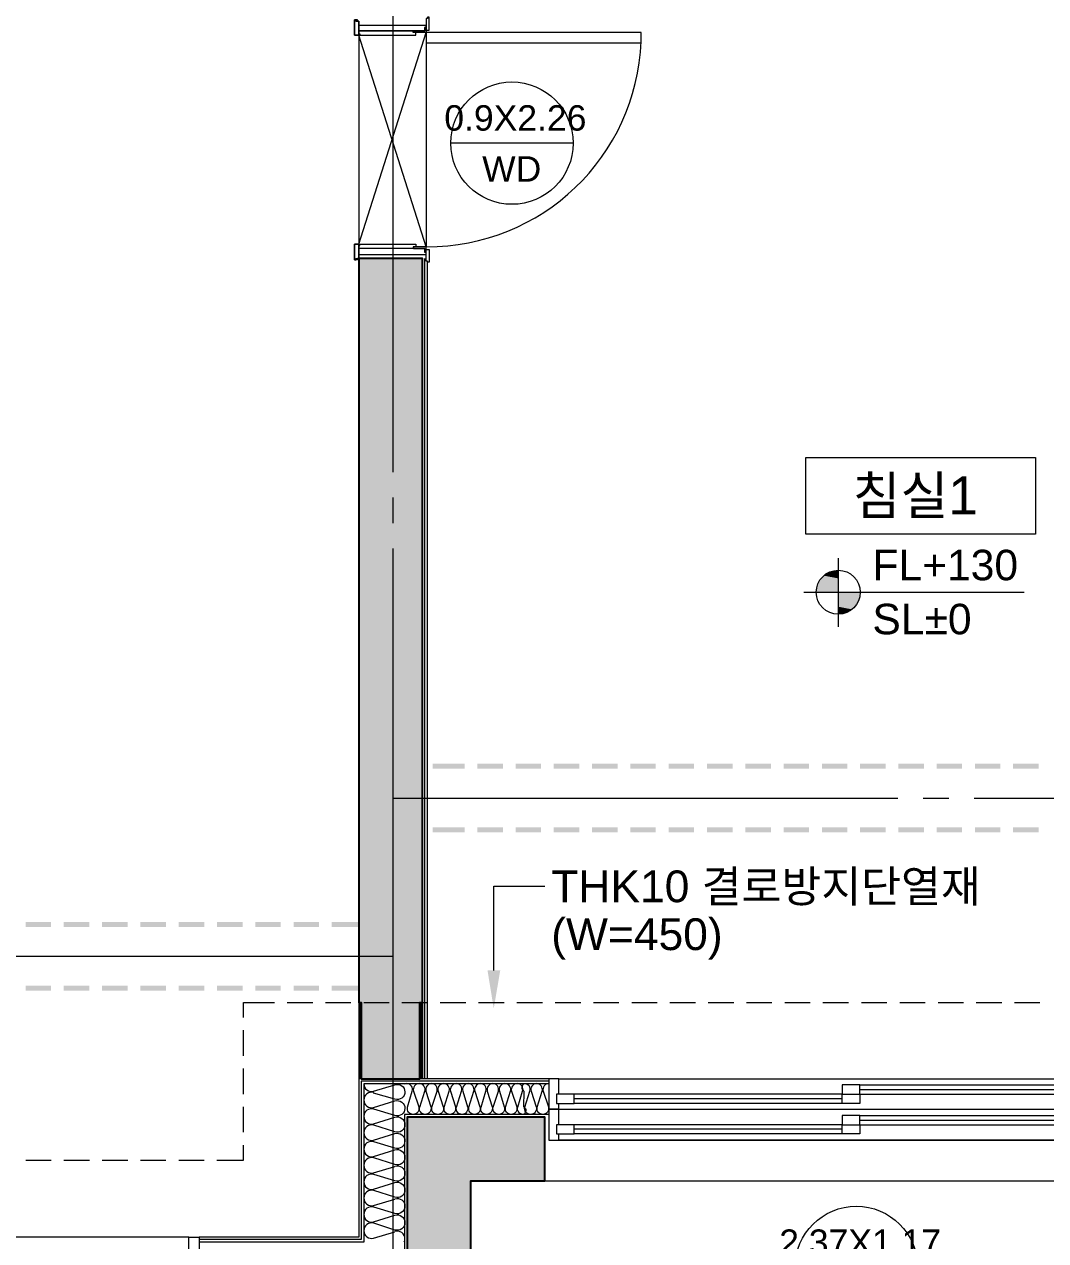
# Model space of a CAD drawing. Header units: millimetres. Extents: x 906 to 41302, y 848 to 28850.
# Drawn here: x 21075 to 25077, y 10262 to 15029 of the extents above; entities that cross this region are included whole.
import ezdxf

# ---------------------------------------------------------------- set-up
doc = ezdxf.new("R2010")
doc.units = ezdxf.units.MM
for name, color, linetype in [('PDF_A-ANNO-LEAD', 7, 'Continuous'), ('PDF_A-ANNO-PONT', 7, 'Continuous'), ('PDF_A-FLOR-ROOM-IDEN', 7, 'Continuous'), ('PDF_A-WIN-IDEN', 7, 'Continuous'), ('PDF_X-단위세대$및$주동평면도$A-DOOR', 7, 'Continuous'), ('PDF_X-단위세대$및$주동평면도$A-FIN-INSL', 7, 'Continuous'), ('PDF_X-단위세대$및$주동평면도$A-FIN-INSL-HID', 7, 'Continuous'), ('PDF_X-단위세대$및$주동평면도$A-FLOR-FLIN-TYP', 7, 'Continuous'), ('PDF_X-단위세대$및$주동평면도$A-ST-AXIS-CEN', 7, 'Continuous'), ('PDF_X-단위세대$및$주동평면도$A-ST-AXIS-CEN-SUB', 7, 'Continuous'), ('PDF_X-단위세대$및$주동평면도$A-ST-CONC', 7, 'Continuous'), ('PDF_X-단위세대$및$주동평면도$A-WALL-DRY', 7, 'Continuous'), ('PDF_X-단위세대$및$주동평면도$A-WIN', 7, 'Continuous'), ('PDF_문자', 7, 'Continuous')]:
    doc.layers.add(name, color=color, linetype=linetype)
doc.layers.add('PDF_X-단위세대$및$주동평면도$A-FIN-INSL-HAT', color=7, linetype='Continuous', true_color=0x666666)
doc.layers.add('PDF_X-단위세대$및$주동평면도$S-ST-CONC-PAT1', color=7, linetype='Continuous', true_color=0xb7b7b7)
doc.styles.add('PDF Arial', font='arial.ttf')

msp = doc.modelspace()

# ---------------------------------------------------------------- linework, layer by layer
at = {"layer": 'PDF_A-ANNO-LEAD', "lineweight": 9}
msp.add_lwpolyline([(22914, 11321), (22914, 11651.2), (23114, 11651.2)], dxfattribs=at)
at = {"layer": 'PDF_A-ANNO-LEAD', "transparency": 33554559}
msp.add_solid([(22939.4, 11321), (22914, 11171.8), (22889.6, 11321)], dxfattribs=at)
at = {"layer": 'PDF_A-ANNO-PONT', "lineweight": 13}
for points in [[(24263.4, 12937.1), (24263.4, 12668.3)], [(24992.6, 12802.7), (24129, 12802.7)]]:
    msp.add_lwpolyline(points, dxfattribs=at)
msp.add_circle((24263.9, 12803.2), 86.3, dxfattribs=at)
at = {"layer": 'PDF_A-ANNO-PONT', "transparency": 33554559}
for points in [[(24220, 12876.7), (24263.4, 12868.3), (24207.3, 12868.3)], [(24233.7, 12883.1), (24263.4, 12876.7), (24220, 12876.7)], [(24263.4, 12876.7), (24220, 12876.7), (24263.4, 12868.3)], [(24248.5, 12887.3), (24263.4, 12883.1), (24233.7, 12883.1)], [(24263.4, 12883.1), (24233.7, 12883.1), (24263.4, 12876.7)], [(24263.4, 12888.4), (24263.4, 12887.3), (24248.5, 12887.3)], [(24263.4, 12887.3), (24248.5, 12887.3), (24263.4, 12883.1)], [(24181.9, 12832.3), (24263.4, 12817.5), (24177.6, 12817.5)], [(24188.2, 12846.1), (24263.4, 12832.3), (24181.9, 12832.3)], [(24263.4, 12832.3), (24181.9, 12832.3), (24263.4, 12817.5)], [(24196.7, 12857.7), (24263.4, 12846.1), (24188.2, 12846.1)], [(24263.4, 12846.1), (24188.2, 12846.1), (24263.4, 12832.3)], [(24207.3, 12868.3), (24263.4, 12857.7), (24196.7, 12857.7)], [(24263.4, 12857.7), (24196.7, 12857.7), (24263.4, 12846.1)], [(24263.4, 12868.3), (24207.3, 12868.3), (24263.4, 12857.7)], [(24177.6, 12817.5), (24263.4, 12802.7), (24176.6, 12802.7)], [(24263.4, 12817.5), (24177.6, 12817.5), (24263.4, 12802.7)], [(24349.1, 12802.7), (24263.4, 12802.7), (24348, 12787.8)], [(24263.4, 12802.7), (24348, 12787.8), (24263.4, 12787.8)], [(24348, 12787.8), (24263.4, 12787.8), (24343.8, 12773)], [(24263.4, 12787.8), (24343.8, 12773), (24263.4, 12773)], [(24343.8, 12773), (24263.4, 12773), (24337.4, 12759.3)], [(24263.4, 12773), (24337.4, 12759.3), (24263.4, 12759.3)], [(24337.4, 12759.3), (24263.4, 12759.3), (24329, 12746.6)], [(24263.4, 12759.3), (24329, 12746.6), (24263.4, 12746.6)], [(24329, 12746.6), (24263.4, 12746.6), (24318.4, 12736)], [(24263.4, 12746.6), (24318.4, 12736), (24263.4, 12736)], [(24318.4, 12736), (24263.4, 12736), (24306.8, 12727.5)], [(24263.4, 12736), (24306.8, 12727.5), (24263.4, 12727.5)], [(24306.8, 12727.5), (24263.4, 12727.5), (24293, 12721.2)], [(24263.4, 12727.5), (24293, 12721.2), (24263.4, 12721.2)], [(24263.4, 12721.2), (24263.4, 12716.9), (24278.2, 12716.9)], [(24263.4, 12721.2), (24293, 12721.2), (24278.2, 12716.9)], [(24263.4, 12716.9), (24278.2, 12716.9), (24263.4, 12715.9)]]:
    msp.add_solid(points, dxfattribs=at)
at = {"layer": 'PDF_A-FLOR-ROOM-IDEN', "lineweight": 13}
msp.add_lwpolyline([(24136.4, 13031.3), (24136.4, 13331.8), (25037, 13331.8), (25037, 13031.3)], close=True, dxfattribs=at)
at = {"layer": 'PDF_A-WIN-IDEN', "lineweight": 13}
msp.add_lwpolyline([(23224.1, 14562.7), (22744.7, 14562.7)], dxfattribs=at)
for centre in [(22985.4, 14563.2), (24334.8, 10157.4)]:
    msp.add_circle(centre, 239.7, dxfattribs=at)
at = {"layer": 'PDF_X-단위세대$및$주동평면도$A-DOOR', "lineweight": 9}
for points in [[(22368.9, 14986), (22384.8, 14986), (22384.8, 15041), (22379.5, 15041), (22379.5, 15046.3), (22368.9, 15046.3), (22368.9, 14986), (22368.9, 15046.3), (22374.2, 15046.3), (22374.2, 15041), (22384.8, 15041), (22384.8, 14986)], [(22598.6, 15002.9), (22384.8, 15002.9), (22384.8, 15026.2), (22581.7, 15026.2), (22649.4, 15026.2), (22649.4, 15017.8), (22644.1, 15017.8), (22644.1, 15002.9)], [(22644.1, 15001.9), (22644.1, 15016.7), (22649.4, 15016.7), (22649.4, 14996.6), (22599.7, 14996.6), (22599.7, 15001.9)], [(22654.7, 15056.9), (22654.7, 15051.6), (22649.4, 15051.6), (22649.4, 15006.1), (22661, 15006.1), (22661, 15056.9)], [(22384.8, 14991.3), (22389.1, 14991.3), (22389.1, 14986), (22609.2, 14986), (22609.2, 14996.6), (22598.6, 14996.6), (22598.6, 15001.9), (22384.8, 15001.9)], [(23491.8, 14956.4), (23491.8, 14996.6), (22649.4, 14996.6), (22649.4, 14956.4)], [(22368.9, 14166.9), (22384.8, 14166.9), (22384.8, 14111.8), (22379.5, 14111.8), (22379.5, 14106.5), (22368.9, 14106.5), (22368.9, 14166.9), (22368.9, 14106.5), (22374.2, 14106.5), (22374.2, 14111.8), (22384.8, 14111.8), (22384.8, 14166.9)], [(22384.8, 14161.6), (22389.1, 14161.6), (22389.1, 14166.9), (22609.2, 14166.9), (22609.2, 14156.3), (22598.6, 14156.3), (22598.6, 14151), (22384.8, 14151)], [(22598.6, 14151), (22384.8, 14151), (22384.8, 14126.6), (22581.7, 14126.6), (22649.4, 14126.6), (22649.4, 14135.1), (22644.1, 14135.1), (22644.1, 14151)], [(22644.1, 14151), (22644.1, 14136.2), (22649.4, 14136.2), (22649.4, 14156.3), (22599.7, 14156.3), (22599.7, 14151)], [(22654.7, 14097), (22654.7, 14101.2), (22649.4, 14101.2), (22649.4, 14146.8), (22661, 14146.8), (22661, 14097)]]:
    msp.add_lwpolyline(points, close=True, dxfattribs=at)
at = {"layer": 'PDF_X-단위세대$및$주동평면도$A-DOOR', "lineweight": 5}
msp.add_lwpolyline([(22649.4, 14996.6), (22649.4, 14156.3), (22384.8, 14986), (22384.8, 14166.9)], close=True, dxfattribs=at)
msp.add_arc((22655.2, 14993.9), 836.6, 269.6265, 357.8027, dxfattribs=at)
at = {"layer": 'PDF_X-단위세대$및$주동평면도$A-FIN-INSL', "lineweight": 5}
for points in [[(22384.8, 11196.1), (22384.8, 10896.6)], [(22634.6, 11196.1), (22634.6, 10896.6)], [(23129.9, 10876.5), (22404.9, 10876.5), (22404.9, 10256.3), (21759.3, 10256.3)], [(23129.9, 10756.9), (22564.7, 10756.9), (22564.7, 10136.7), (21759.3, 10136.7)]]:
    msp.add_lwpolyline(points, dxfattribs=at)
at = {"layer": 'PDF_X-단위세대$및$주동평면도$A-FIN-INSL-HAT', "lineweight": 9}
for points in [[(22384.8, 11196.6, 0.50203), (22386.9, 11195.1), (22392.2, 11196.1, -0.50203), (22394.3, 11195.6, -0.50203), (22392.2, 11192.9), (22386.9, 11194, 0.50203), (22384.8, 11193.5, 0.50203), (22386.9, 11192, 0.50203), (22384.8, 11189.2, 0.50203), (22386.9, 11187.7, 0.50203), (22384.8, 11185, 0.50203), (22386.9, 11183.5, 0.50203), (22384.8, 11180.8, 0.50203), (22386.9, 11179.3, 0.50203), (22384.8, 11177.6, 0.50203), (22386.9, 11176.1, 0.50203), (22384.8, 11173.4, 0.50203), (22386.9, 11171.8, 0.50203), (22384.8, 11169.1, 0.50203), (22386.9, 11167.6, 0.50203), (22384.8, 11164.9, 0.50203), (22386.9, 11163.4, 0.50203), (22384.8, 11160.7, 0.50203), (22386.9, 11159.1, 0.50203), (22384.8, 11157.5, 0.50203), (22386.9, 11156, 0.50203), (22384.8, 11153.3, 0.50203), (22386.9, 11151.7, 0.50203), (22384.8, 11149, 0.50203), (22386.9, 11147.5, 0.50203), (22384.8, 11144.8, 0.50203), (22386.9, 11143.3, 0.50203), (22384.8, 11141.6, 0.50203), (22386.9, 11140.1, 0.50203), (22384.8, 11137.4, 0.50203), (22386.9, 11135.9, 0.50203), (22384.8, 11133.1, 0.50203), (22386.9, 11131.6, 0.50203), (22384.8, 11128.9, 0.50203), (22386.9, 11127.4, 0.50203), (22384.8, 11124.7, 0.50203), (22386.9, 11123.2, 0.50203), (22384.8, 11121.5, 0.50203), (22386.9, 11120, 0.50203), (22384.8, 11117.3, 0.50203), (22386.9, 11115.8, 0.50203), (22384.8, 11113, 0.50203), (22386.9, 11111.5, 0.50203), (22384.8, 11108.8, 0.50203), (22386.9, 11107.3, 0.50203), (22384.8, 11105.6, 0.50203), (22386.9, 11104.1, 0.50203), (22384.8, 11101.4, 0.50203), (22386.9, 11099.9, 0.50203), (22384.8, 11097.2, 0.50203), (22386.9, 11095.6, 0.50203), (22384.8, 11092.9, 0.50203), (22386.9, 11091.4, 0.50203), (22384.8, 11088.7, 0.50203), (22386.9, 11087.2, 0.50203), (22384.8, 11085.5, 0.50203), (22386.9, 11084, 0.50203), (22384.8, 11081.3, 0.50203), (22386.9, 11079.8, 0.50203), (22384.8, 11077.1, 0.50203), (22386.9, 11075.5, 0.50203), (22384.8, 11072.8, 0.50203), (22386.9, 11071.3, 0.50203), (22384.8, 11069.6, 0.50203), (22386.9, 11068.1, 0.50203), (22384.8, 11065.4, 0.50203), (22386.9, 11063.9, 0.50203), (22384.8, 11061.2, 0.50203), (22386.9, 11059.7, 0.50203), (22384.8, 11056.9, 0.50203), (22386.9, 11055.4, 0.50203), (22384.8, 11052.7, 0.50203), (22386.9, 11051.2, 0.50203), (22384.8, 11049.5, 0.50203), (22386.9, 11048, 0.50203), (22384.8, 11045.3, 0.50203), (22386.9, 11043.8, 0.50203), (22384.8, 11041.1, 0.50203), (22386.9, 11039.6, 0.50203), (22384.8, 11036.8, 0.50203), (22386.9, 11035.3, 0.50203), (22384.8, 11032.6, 0.50203), (22386.9, 11031.1, 0.50203), (22384.8, 11029.4, 0.50203), (22386.9, 11027.9, 0.50203), (22384.8, 11025.2, 0.50203), (22386.9, 11023.7, 0.50203), (22384.8, 11021, 0.50203), (22386.9, 11019.4, 0.50203), (22384.8, 11016.7, 0.50203), (22386.9, 11015.2, 0.50203), (22384.8, 11013.6, 0.50203), (22386.9, 11012, 0.50203), (22384.8, 11009.3, 0.50203), (22386.9, 11007.8, 0.50203), (22384.8, 11005.1, 0.50203), (22386.9, 11003.6, 0.50203), (22384.8, 11000.9, 0.50203), (22386.9, 10999.3, 0.50203), (22384.8, 10996.6, 0.50203), (22386.9, 10995.1, 0.50203), (22384.8, 10993.4, 0.50203), (22386.9, 10991.9, 0.50203), (22384.8, 10989.2, 0.50203), (22386.9, 10987.7, 0.50203), (22384.8, 10985, 0.50203), (22386.9, 10983.5, 0.50203), (22384.8, 10980.7, 0.50203), (22386.9, 10979.2, 0.50203), (22384.8, 10977.6, 0.50203), (22386.9, 10976.1, 0.50203), (22384.8, 10973.3, 0.50203), (22386.9, 10971.8, 0.50203), (22384.8, 10969.1, 0.50203), (22386.9, 10967.6, 0.50203), (22384.8, 10964.9, 0.50203), (22386.9, 10963.4, 0.50203), (22384.8, 10960.6, 0.50203), (22386.9, 10959.1, 0.50203), (22384.8, 10957.5, 0.50203), (22386.9, 10955.9, 0.50203), (22384.8, 10953.2, 0.50203), (22386.9, 10951.7, 0.50203), (22384.8, 10949, 0.50203), (22386.9, 10947.5, 0.50203), (22384.8, 10944.8, 0.50203), (22386.9, 10943.2, 0.50203), (22384.8, 10941.6, 0.50203), (22386.9, 10940.1, 0.50203), (22384.8, 10937.4, 0.50203), (22386.9, 10935.8, 0.50203), (22384.8, 10933.1, 0.50203), (22386.9, 10931.6, 0.50203), (22384.8, 10928.9, 0.50203), (22386.9, 10927.4, 0.50203), (22384.8, 10924.7, 0.50203), (22386.9, 10923.1, 0.50203), (22384.8, 10921.5, 0.50203), (22386.9, 10920, 0.50203), (22384.8, 10917.2, 0.50203), (22386.9, 10915.7, 0.50203), (22384.8, 10913, 0.50203), (22386.9, 10911.5, 0.50203), (22384.8, 10908.8, 0.50203), (22386.9, 10907.3, 0.50203), (22384.8, 10905.6, 0.50203), (22386.9, 10904.1, 0.50203), (22384.8, 10901.4, 0.50203), (22386.9, 10899.9, 0.50203), (22384.8, 10897.1)], [(22634.6, 10897.1, 0.50203), (22632.6, 10898.7, 0.50203), (22634.6, 10901.4, 0.50203), (22632.6, 10902.9, 0.50203), (22634.6, 10905.6, 0.50203), (22632.6, 10907.1, 0.50203), (22634.6, 10908.8, 0.50203), (22632.6, 10910.3, 0.50203), (22634.6, 10913, 0.50203), (22632.6, 10914.5, 0.50203), (22634.6, 10917.2, 0.50203), (22632.6, 10918.8, 0.50203), (22634.6, 10921.5, 0.50203), (22632.6, 10923, 0.50203), (22634.6, 10924.7, 0.50203), (22632.6, 10926.2, 0.50203), (22634.6, 10928.9, 0.50203), (22632.6, 10930.4, 0.50203), (22634.6, 10933.1, 0.50203), (22632.6, 10934.6, 0.50203), (22634.6, 10937.4, 0.50203), (22632.6, 10938.9, 0.50203), (22634.6, 10941.6, 0.50203), (22632.6, 10943.1, 0.50203), (22634.6, 10944.8, 0.50203), (22632.6, 10946.3, 0.50203), (22634.6, 10949, 0.50203), (22632.6, 10950.5, 0.50203), (22634.6, 10953.2, 0.50203), (22632.6, 10954.7, 0.50203), (22634.6, 10957.5, 0.50203), (22632.6, 10959, 0.50203), (22634.6, 10960.6, 0.50203), (22632.6, 10962.2, 0.50203), (22634.6, 10964.9, 0.50203), (22632.6, 10966.4, 0.50203), (22634.6, 10969.1, 0.50203), (22632.6, 10970.6, 0.50203), (22634.6, 10973.3, 0.50203), (22632.6, 10974.9, 0.50203), (22634.6, 10977.6, 0.50203), (22632.6, 10979.1, 0.50203), (22634.6, 10980.7, 0.50203), (22632.6, 10982.3, 0.50203), (22634.6, 10985, 0.50203), (22632.6, 10986.5, 0.50203), (22634.6, 10989.2, 0.50203), (22632.6, 10990.7, 0.50203), (22634.6, 10993.4, 0.50203), (22632.6, 10995, 0.50203), (22634.6, 10996.6, 0.50203), (22632.6, 10998.1, 0.50203), (22634.6, 11000.9, 0.50203), (22632.6, 11002.4, 0.50203), (22634.6, 11005.1, 0.50203), (22632.6, 11006.6, 0.50203), (22634.6, 11009.3, 0.50203), (22632.6, 11010.8, 0.50203), (22634.6, 11013.6, 0.50203), (22632.6, 11015.1, 0.50203), (22634.6, 11016.7, 0.50203), (22632.6, 11018.2, 0.50203), (22634.6, 11021, 0.50203), (22632.6, 11022.5, 0.50203), (22634.6, 11025.2, 0.50203), (22632.6, 11026.7, 0.50203), (22634.6, 11029.4, 0.50203), (22632.6, 11030.9, 0.50203), (22634.6, 11032.6, 0.50203), (22632.6, 11034.1, 0.50203), (22634.6, 11036.8, 0.50203), (22632.6, 11038.4, 0.50203), (22634.6, 11041.1, 0.50203), (22632.6, 11042.6, 0.50203), (22634.6, 11045.3, 0.50203), (22632.6, 11046.8, 0.50203), (22634.6, 11049.5, 0.50203), (22632.6, 11051.1, 0.50203), (22634.6, 11052.7, 0.50203), (22632.6, 11054.2, 0.50203), (22634.6, 11056.9, 0.50203), (22632.6, 11058.5, 0.50203), (22634.6, 11061.2, 0.50203), (22632.6, 11062.7, 0.50203), (22634.6, 11065.4, 0.50203), (22632.6, 11066.9, 0.50203), (22634.6, 11069.6, 0.50203), (22632.6, 11071.2, 0.50203), (22634.6, 11072.8, 0.50203), (22632.6, 11074.3, 0.50203), (22634.6, 11077.1, 0.50203), (22632.6, 11078.6, 0.50203), (22634.6, 11081.3, 0.50203), (22632.6, 11082.8, 0.50203), (22634.6, 11085.5, 0.50203), (22632.6, 11087, 0.50203), (22634.6, 11088.7, 0.50203), (22632.6, 11090.2, 0.50203), (22634.6, 11092.9, 0.50203), (22632.6, 11094.4, 0.50203), (22634.6, 11097.2, 0.50203), (22632.6, 11098.7, 0.50203), (22634.6, 11101.4, 0.50203), (22632.6, 11102.9, 0.50203), (22634.6, 11105.6, 0.50203), (22632.6, 11107.1, 0.50203), (22634.6, 11108.8, 0.50203), (22632.6, 11110.3, 0.50203), (22634.6, 11113, 0.50203), (22632.6, 11114.6, 0.50203), (22634.6, 11117.3, 0.50203), (22632.6, 11118.8, 0.50203), (22634.6, 11121.5, 0.50203), (22632.6, 11123, 0.50203), (22634.6, 11124.7, 0.50203), (22632.6, 11126.2, 0.50203), (22634.6, 11128.9, 0.50203), (22632.6, 11130.4, 0.50203), (22634.6, 11133.1, 0.50203), (22632.6, 11134.7, 0.50203), (22634.6, 11137.4, 0.50203), (22632.6, 11138.9, 0.50203), (22634.6, 11141.6, 0.50203), (22632.6, 11143.1, 0.50203), (22634.6, 11144.8, 0.50203), (22632.6, 11146.3, 0.50203), (22634.6, 11149, 0.50203), (22632.6, 11150.5, 0.50203), (22634.6, 11153.3, 0.50203), (22632.6, 11154.8, 0.50203), (22634.6, 11157.5, 0.50203), (22632.6, 11159, 0.50203), (22634.6, 11160.7, 0.50203), (22632.6, 11162.2, 0.50203), (22634.6, 11164.9, 0.50203), (22632.6, 11166.4, 0.50203), (22634.6, 11169.1, 0.50203), (22632.6, 11170.6, 0.50203), (22634.6, 11173.4, 0.50203), (22632.6, 11174.9, 0.50203), (22634.6, 11177.6, 0.50203), (22632.6, 11179.1, 0.50203), (22634.6, 11180.8, 0.50203), (22632.6, 11182.3, 0.50203), (22634.6, 11185, 0.50203), (22632.6, 11186.5, 0.50203), (22634.6, 11189.2, 0.50203), (22632.6, 11190.8, 0.50203), (22634.6, 11193.5, 0.50203), (22632.6, 11195, 0.50203), (22634.6, 11196.6)], [(22404.9, 10877, 0.501616), (22443, 10847.9), (22526.6, 10873.3, -0.501616), (22565.8, 10845.3, -0.501616), (22526.6, 10816.2), (22443, 10840.5)], [(23031.4, 10786.6, -0.625173), (23029.9, 10756.9, -0.501616), (23008.2, 10785.5), (23027.3, 10848.3, 0.501616), (23005.5, 10877.6, 0.501616), (22983.8, 10847.9), (23004.1, 10786.1, -0.501616), (22982.3, 10756.9, -0.501616), (22960.6, 10785.5), (22979.7, 10848.3, 0.501616), (22957.9, 10877.6, 0.501616), (22936.2, 10847.9), (22955.4, 10786.1, -0.501616), (22933.6, 10756.9, -0.501616), (22911.9, 10785.5), (22932.1, 10848.3, 0.501616), (22910.3, 10877.6, 0.501616), (22888.6, 10847.9), (22907.8, 10786.1, -0.501616), (22885.9, 10756.9, -0.501616), (22864.2, 10785.5), (22883.4, 10848.3, 0.501616), (22861.6, 10877.6, 0.501616), (22839.9, 10847.9), (22860.1, 10786.1, -0.501616), (22838.3, 10756.9, -0.501616), (22816.6, 10785.5), (22835.8, 10848.3, 0.501616), (22814, 10877.6, 0.501616), (22792.3, 10847.9), (22811.4, 10786.1, -0.501616), (22789.6, 10756.9, -0.501616), (22767.9, 10785.5), (22788.2, 10848.3, 0.501616), (22766.4, 10877.6, 0.501616), (22744.7, 10847.9), (22763.8, 10786.1, -0.501616), (22742, 10756.9, -0.501616), (22720.3, 10785.5), (22739.5, 10848.3, 0.501616), (22717.7, 10877.6, 0.501616), (22696, 10847.9), (22716.2, 10786.1, -0.501616), (22694.4, 10756.9, -0.501616), (22671.6, 10785.5), (22691.9, 10848.3, 0.501616), (22670, 10877.6, 0.501616), (22648.3, 10847.9), (22667.5, 10786.1, -0.501616), (22645.7, 10756.9, -0.501616), (22624, 10785.5), (22644.2, 10848.3, 0.501616), (22622.4, 10877.6, 0.501616), (22599.7, 10847.9), (22619.9, 10786.1, -0.501616), (22598.1, 10756.9, -0.501616), (22576.4, 10785.5), (22594.4, 10847.9, 0.501616), (22573.7, 10877.6, 0.104473), (22564.5, 10875.6)], [(23130.4, 10877.6, 0.501616), (23107.7, 10847.9), (23127.9, 10786.1, -0.501616), (23106.1, 10756.9, -0.501616), (23084.4, 10785.5), (23103.5, 10848.3, 0.501616), (23081.7, 10877.6, 0.501616), (23060, 10847.9), (23080.3, 10786.1, -0.501616), (23058.5, 10756.9, -0.501616), (23035.7, 10785.5), (23055.9, 10848.3, 0.501616), (23034, 10877.3, 0.625173), (23032.5, 10847.9), (23030.4, 10785.5)], [(22443.7, 10842.4, 0.501616), (22404.9, 10813.5, 0.501616), (22443, 10784.4), (22527, 10809.6, -0.501616), (22565.8, 10780.7, -0.501616), (22526.6, 10752.7), (22443.7, 10777.9, 0.501616), (22404.9, 10749, 0.501616), (22443, 10719.9), (22527, 10746.1, -0.501616), (22565.8, 10717.2, -0.501616), (22526.6, 10688.1), (22443.7, 10714.4, 0.501616), (22404.9, 10685.5, 0.501616), (22443, 10656.4), (22527, 10681.6, -0.501616), (22565.8, 10652.7, -0.501616), (22526.6, 10624.6), (22443.7, 10649.8, 0.501616), (22404.9, 10620.9, 0.501616), (22443, 10591.8), (22527, 10618.1, -0.501616), (22565.8, 10589.2, -0.501616), (22526.6, 10560.1), (22443.7, 10586.3, 0.501616), (22404.9, 10557.4, 0.501616), (22443, 10528.3), (22526.6, 10552.6)], [(22527, 10554.6, -0.501616), (22565.8, 10525.7, -0.501616), (22526.6, 10496.6), (22443.7, 10521.8, 0.501616), (22404.9, 10492.9, 0.501616), (22443, 10463.7), (22527, 10490, -0.501616), (22565.8, 10461.1, -0.501616), (22526.6, 10432), (22443.7, 10458.3, 0.501616), (22404.9, 10429.4, 0.501616), (22443, 10400.2), (22526.6, 10424.6)], [(22527, 10426.5, -0.501616), (22565.8, 10397.6, -0.501616), (22526.6, 10368.5), (22443.7, 10393.7, 0.501616), (22404.9, 10364.8, 0.501616), (22443, 10335.7), (22527, 10362, -0.501616), (22565.8, 10333, -0.501616), (22526.6, 10303.9), (22443.7, 10330.2, 0.501616), (22404.9, 10301.3, 0.501616), (22443, 10272.2), (22526.6, 10296.5)], [(22563.2, 10257.3, 0.104481), (22565.8, 10269.5, 0.501616), (22527, 10298.5)]]:
    msp.add_lwpolyline(points, format="xyb", dxfattribs=at)
for points in [[(22384.8, 11196.1), (22384.8, 11196.1)], [(22634.6, 11196.1), (22634.6, 11196.1)], [(22384.8, 10896.6), (22384.8, 10896.6)], [(22404.9, 10876.5), (22404.9, 10876.5)], [(22634.6, 10896.6), (22634.6, 10896.6)], [(23129.9, 10876.5), (23129.9, 10876.5)]]:
    msp.add_lwpolyline(points, dxfattribs=at)
for points in [[(22392.2, 10896.6), (22386.9, 10898.7), (22392.2, 10900.8), (22386.9, 10903), (22392.2, 10905.1), (22386.9, 10907.2), (22392.2, 10909.3), (22386.9, 10910.4), (22392.2, 10912.5), (22386.9, 10914.6), (22392.2, 10916.7), (22386.9, 10918.8), (22392.2, 10920.9), (22386.9, 10923.1), (22392.2, 10925.2), (22386.9, 10927.3), (22392.2, 10928.4), (22386.9, 10930.5), (22392.2, 10932.6), (22386.9, 10934.7), (22392.2, 10936.8), (22386.9, 10938.9), (22392.2, 10941.1), (22386.9, 10943.2), (22392.2, 10945.3), (22386.9, 10946.3), (22392.2, 10948.5), (22386.9, 10950.6), (22392.2, 10952.7), (22386.9, 10954.8), (22392.2, 10956.9), (22386.9, 10959), (22392.2, 10961.2), (22386.9, 10963.3), (22392.2, 10964.3), (22386.9, 10966.5), (22392.2, 10968.6), (22386.9, 10970.7), (22392.2, 10972.8), (22386.9, 10974.9), (22392.2, 10977), (22386.9, 10979.2), (22392.2, 10981.3), (22386.9, 10982.3), (22392.2, 10984.4), (22386.9, 10986.6), (22392.2, 10988.7), (22386.9, 10990.8), (22392.2, 10992.9), (22386.9, 10995), (22392.2, 10997.1), (22386.9, 10999.3), (22392.2, 11000.3), (22386.9, 11002.4), (22392.2, 11004.6), (22386.9, 11006.7), (22392.2, 11008.8), (22386.9, 11010.9), (22392.2, 11013), (22386.9, 11015.1), (22392.2, 11017.3), (22386.9, 11018.3), (22392.2, 11020.4), (22386.9, 11022.5), (22392.2, 11024.7), (22386.9, 11026.8), (22392.2, 11028.9), (22386.9, 11031), (22392.2, 11033.1), (22386.9, 11035.2), (22392.2, 11036.3), (22386.9, 11038.4), (22392.2, 11040.5), (22386.9, 11042.7), (22392.2, 11044.8), (22386.9, 11046.9), (22392.2, 11049), (22386.9, 11051.1), (22392.2, 11053.2), (22386.9, 11054.3), (22392.2, 11056.4), (22386.9, 11058.5), (22392.2, 11060.6), (22386.9, 11062.8), (22392.2, 11064.9), (22386.9, 11067), (22392.2, 11069.1), (22386.9, 11071.2), (22392.2, 11072.3), (22386.9, 11074.4), (22392.2, 11076.5), (22386.9, 11078.6), (22392.2, 11080.8), (22386.9, 11082.9), (22392.2, 11085), (22386.9, 11087.1), (22392.2, 11089.2), (22386.9, 11090.3), (22392.2, 11092.4), (22386.9, 11094.5), (22392.2, 11096.6), (22386.9, 11098.7), (22392.2, 11100.9), (22386.9, 11103), (22392.2, 11105.1), (22386.9, 11107.2), (22392.2, 11109.3), (22386.9, 11110.4), (22392.2, 11112.5), (22386.9, 11114.6), (22392.2, 11116.7), (22386.9, 11118.9), (22392.2, 11121), (22386.9, 11123.1), (22392.2, 11125.2), (22386.9, 11127.3), (22392.2, 11128.4), (22386.9, 11130.5), (22392.2, 11132.6), (22386.9, 11134.7), (22392.2, 11136.8), (22386.9, 11139), (22392.2, 11141.1), (22386.9, 11143.2), (22392.2, 11145.3), (22386.9, 11146.4), (22392.2, 11148.5), (22386.9, 11150.6), (22392.2, 11152.7), (22386.9, 11154.8), (22392.2, 11157), (22386.9, 11159.1), (22392.2, 11161.2), (22386.9, 11163.3), (22392.2, 11164.4), (22386.9, 11166.5), (22392.2, 11168.6), (22386.9, 11170.7), (22392.2, 11172.8), (22386.9, 11174.9), (22392.2, 11177.1), (22386.9, 11179.2), (22392.2, 11181.3), (22386.9, 11182.4), (22392.2, 11184.5), (22386.9, 11186.6), (22392.2, 11188.7), (22386.9, 11190.8), (22392.2, 11191.9, -0.50203), (22394.3, 11191.4, -0.50203), (22392.3, 11189.8, -0.50203), (22394.3, 11187.1, -0.50203), (22392.3, 11185.6, -0.50203), (22394.3, 11182.9, -0.50203), (22392.3, 11181.4, -0.50203), (22394.3, 11178.7, -0.50203), (22392.3, 11177.1, -0.50203), (22394.3, 11175.5, -0.50203), (22392.3, 11174, -0.50203), (22394.3, 11171.2, -0.50203), (22392.3, 11169.7, -0.50203), (22394.3, 11167, -0.50203), (22392.3, 11165.5, -0.50203), (22394.3, 11162.8, -0.50203), (22392.3, 11161.3, -0.50203), (22394.3, 11159.6, -0.50203), (22392.3, 11158.1, -0.50203), (22394.3, 11155.4, -0.50203), (22392.3, 11153.8, -0.50203), (22394.3, 11151.1, -0.50203), (22392.3, 11149.6, -0.50203), (22394.3, 11146.9, -0.50203), (22392.3, 11145.4, -0.50203), (22394.3, 11142.7, -0.50203), (22392.3, 11141.1, -0.50203), (22394.3, 11139.5, -0.50203), (22392.3, 11138, -0.50203), (22394.3, 11135.3, -0.50203), (22392.3, 11133.7, -0.50203), (22394.3, 11131, -0.50203), (22392.3, 11129.5, -0.50203), (22394.3, 11126.8, -0.50203), (22392.3, 11125.3, -0.50203), (22394.3, 11123.6, -0.50203), (22392.3, 11122.1, -0.50203), (22394.3, 11119.4, -0.50203), (22392.3, 11117.9, -0.50203), (22394.3, 11115.2, -0.50203), (22392.3, 11113.6, -0.50203), (22394.3, 11110.9, -0.50203), (22392.3, 11109.4, -0.50203), (22394.3, 11106.7, -0.50203), (22392.3, 11105.2, -0.50203), (22394.3, 11103.5, -0.50203), (22392.3, 11102, -0.50203), (22394.3, 11099.3, -0.50203), (22392.3, 11097.8, -0.50203), (22394.3, 11095, -0.50203), (22392.3, 11093.5, -0.50203), (22394.3, 11090.8, -0.50203), (22392.3, 11089.3, -0.50203), (22394.3, 11087.6, -0.50203), (22392.3, 11086.1, -0.50203), (22394.3, 11083.4, -0.50203), (22392.3, 11081.9, -0.50203), (22394.3, 11079.2, -0.50203), (22392.3, 11077.6, -0.50203), (22394.3, 11074.9, -0.50203), (22392.3, 11073.4, -0.50203), (22394.3, 11070.7, -0.50203), (22392.3, 11069.2, -0.50203), (22394.3, 11067.5, -0.50203), (22392.3, 11066, -0.50203), (22394.3, 11063.3, -0.50203), (22392.3, 11061.8, -0.50203), (22394.3, 11059.1, -0.50203), (22392.3, 11057.5, -0.50203), (22394.3, 11054.8, -0.50203), (22392.3, 11053.3, -0.50203), (22394.3, 11050.6, -0.50203), (22392.3, 11049.1, -0.50203), (22394.3, 11047.4, -0.50203), (22392.3, 11045.9, -0.50203), (22394.3, 11043.2, -0.50203), (22392.3, 11041.7, -0.50203), (22394.3, 11039, -0.50203), (22392.3, 11037.4, -0.50203), (22394.3, 11034.7, -0.50203), (22392.3, 11033.2, -0.50203), (22394.3, 11031.5, -0.50203), (22392.3, 11030, -0.50203), (22394.3, 11027.3, -0.50203), (22392.3, 11025.8, -0.50203), (22394.3, 11023.1, -0.50203), (22392.3, 11021.6, -0.50203), (22394.3, 11018.8, -0.50203), (22392.3, 11017.3, -0.50203), (22394.3, 11014.6, -0.50203), (22392.3, 11013.1, -0.50203), (22394.3, 11011.4, -0.50203), (22392.3, 11009.9, -0.50203), (22394.3, 11007.2, -0.50203), (22392.3, 11005.7, -0.50203), (22394.3, 11003, -0.50203), (22392.3, 11001.4, -0.50203), (22394.3, 10998.7, -0.50203), (22392.3, 10997.2, -0.50203), (22394.3, 10995.6, -0.50203), (22392.3, 10994, -0.50203), (22394.3, 10991.3, -0.50203), (22392.3, 10989.8, -0.50203), (22394.3, 10987.1, -0.50203), (22392.3, 10985.6, -0.50203), (22394.3, 10982.9, -0.50203), (22392.3, 10981.3, -0.50203), (22394.3, 10978.6, -0.50203), (22392.3, 10977.1, -0.50203), (22394.3, 10975.5, -0.50203), (22392.3, 10973.9, -0.50203), (22394.3, 10971.2, -0.50203), (22392.3, 10969.7, -0.50203), (22394.3, 10967, -0.50203), (22392.3, 10965.5, -0.50203), (22394.3, 10962.8, -0.50203), (22392.3, 10961.2, -0.50203), (22394.3, 10959.6, -0.50203), (22392.3, 10958.1, -0.50203), (22394.3, 10955.3, -0.50203), (22392.3, 10953.8, -0.50203), (22394.3, 10951.1, -0.50203), (22392.3, 10949.6, -0.50203), (22394.3, 10946.9, -0.50203), (22392.3, 10945.4, -0.50203), (22394.3, 10942.6, -0.50203), (22392.3, 10941.1, -0.50203), (22394.3, 10939.5, -0.50203), (22392.3, 10937.9, -0.50203), (22394.3, 10935.2, -0.50203), (22392.3, 10933.7, -0.50203), (22394.3, 10931, -0.50203), (22392.3, 10929.5, -0.50203), (22394.3, 10926.8, -0.50203), (22392.3, 10925.2, -0.50203), (22394.3, 10923.6, -0.50203), (22392.3, 10922.1, -0.50203), (22394.3, 10919.4, -0.50203), (22392.3, 10917.8, -0.50203), (22394.3, 10915.1, -0.50203), (22392.3, 10913.6, -0.50203), (22394.3, 10910.9, -0.50203), (22392.3, 10909.4, -0.50203), (22394.3, 10906.7, -0.50203), (22392.3, 10905.1, -0.50203), (22394.3, 10903.5, -0.50203), (22392.3, 10902, -0.50203), (22394.3, 10899.3, -0.50203)], [(22627.2, 11196.1), (22632.5, 11194), (22627.2, 11191.9), (22632.5, 11190.8), (22627.2, 11188.7), (22632.5, 11186.6), (22627.2, 11184.5), (22632.5, 11182.4), (22627.2, 11180.2), (22632.5, 11178.1), (22627.2, 11176), (22632.5, 11173.9), (22627.2, 11172.8), (22632.5, 11170.7), (22627.2, 11168.6), (22632.5, 11166.5), (22627.2, 11164.4), (22632.5, 11162.2), (22627.2, 11160.1), (22632.5, 11158), (22627.2, 11155.9), (22632.5, 11154.8), (22627.2, 11152.7), (22632.5, 11150.6), (22627.2, 11148.5), (22632.5, 11146.4), (22627.2, 11144.3), (22632.5, 11142.1), (22627.2, 11140), (22632.5, 11137.9), (22627.2, 11136.8), (22632.5, 11134.7), (22627.2, 11132.6), (22632.5, 11130.5), (22627.2, 11128.4), (22632.5, 11126.3), (22627.2, 11124.1), (22632.5, 11122), (22627.2, 11119.9), (22632.5, 11118.9), (22627.2, 11116.7), (22632.5, 11114.6), (22627.2, 11112.5), (22632.5, 11110.4), (22627.2, 11108.3), (22632.5, 11106.2), (22627.2, 11104), (22632.5, 11101.9), (22627.2, 11100.9), (22632.5, 11098.7), (22627.2, 11096.6), (22632.5, 11094.5), (22627.2, 11092.4), (22632.5, 11090.3), (22627.2, 11088.2), (22632.5, 11086), (22627.2, 11083.9), (22632.5, 11082.9), (22627.2, 11080.8), (22632.5, 11078.6), (22627.2, 11076.5), (22632.5, 11074.4), (22627.2, 11072.3), (22632.5, 11070.2), (22627.2, 11068.1), (22632.5, 11065.9), (22627.2, 11064.9), (22632.5, 11062.8), (22627.2, 11060.6), (22632.5, 11058.5), (22627.2, 11056.4), (22632.5, 11054.3), (22627.2, 11052.2), (22632.5, 11050.1), (22627.2, 11047.9), (22632.5, 11046.9), (22627.2, 11044.8), (22632.5, 11042.7), (22627.2, 11040.5), (22632.5, 11038.4), (22627.2, 11036.3), (22632.5, 11034.2), (22627.2, 11032.1), (22632.5, 11030), (22627.2, 11027.8), (22632.5, 11026.8), (22627.2, 11024.7), (22632.5, 11022.5), (22627.2, 11020.4), (22632.5, 11018.3), (22627.2, 11016.2), (22632.5, 11014.1), (22627.2, 11012), (22632.5, 11009.8), (22627.2, 11008.8), (22632.5, 11006.7), (22627.2, 11004.6), (22632.5, 11002.4), (22627.2, 11000.3), (22632.5, 10998.2), (22627.2, 10996.1), (22632.5, 10994), (22627.2, 10991.9), (22632.5, 10990.8), (22627.2, 10988.7), (22632.5, 10986.6), (22627.2, 10984.4), (22632.5, 10982.3), (22627.2, 10980.2), (22632.5, 10978.1), (22627.2, 10976), (22632.5, 10973.9), (22627.2, 10972.8), (22632.5, 10970.7), (22627.2, 10968.6), (22632.5, 10966.5), (22627.2, 10964.3), (22632.5, 10962.2), (22627.2, 10960.1), (22632.5, 10958), (22627.2, 10955.9), (22632.5, 10954.8), (22627.2, 10952.7), (22632.5, 10950.6), (22627.2, 10948.5), (22632.5, 10946.3), (22627.2, 10944.2), (22632.5, 10942.1), (22627.2, 10940), (22632.5, 10937.9), (22627.2, 10936.8), (22632.5, 10934.7), (22627.2, 10932.6), (22632.5, 10930.5), (22627.2, 10928.4), (22632.5, 10926.2), (22627.2, 10924.1), (22632.5, 10922), (22627.2, 10919.9), (22632.5, 10918.8), (22627.2, 10916.7), (22632.5, 10914.6), (22627.2, 10912.5), (22632.5, 10910.4), (22627.2, 10908.2), (22632.5, 10906.1), (22627.2, 10904), (22632.5, 10901.9), (22627.2, 10900.8), (22632.5, 10898.7), (22627.2, 10896.6, -0.50203), (22625.1, 10899.3, -0.50203), (22627.1, 10900.8, -0.50203), (22625.1, 10903.5, -0.50203), (22627.1, 10905, -0.50203), (22625.1, 10906.7, -0.50203), (22627.1, 10908.2, -0.50203), (22625.1, 10910.9, -0.50203), (22627.1, 10912.4, -0.50203), (22625.1, 10915.1, -0.50203), (22627.1, 10916.6, -0.50203), (22625.1, 10919.4, -0.50203), (22627.1, 10920.9, -0.50203), (22625.1, 10923.6, -0.50203), (22627.1, 10925.1, -0.50203), (22625.1, 10926.8, -0.50203), (22627.1, 10928.3, -0.50203), (22625.1, 10931, -0.50203), (22627.1, 10932.5, -0.50203), (22625.1, 10935.2, -0.50203), (22627.1, 10936.8, -0.50203), (22625.1, 10939.5, -0.50203), (22627.1, 10941, -0.50203), (22625.1, 10942.6, -0.50203), (22627.1, 10944.2, -0.50203), (22625.1, 10946.9, -0.50203), (22627.1, 10948.4, -0.50203), (22625.1, 10951.1, -0.50203), (22627.1, 10952.6, -0.50203), (22625.1, 10955.3, -0.50203), (22627.1, 10956.9, -0.50203), (22625.1, 10959.6, -0.50203), (22627.1, 10961.1, -0.50203), (22625.1, 10962.8, -0.50203), (22627.1, 10964.3, -0.50203), (22625.1, 10967, -0.50203), (22627.1, 10968.5, -0.50203), (22625.1, 10971.2, -0.50203), (22627.1, 10972.7, -0.50203), (22625.1, 10975.5, -0.50203), (22627.1, 10977, -0.50203), (22625.1, 10978.6, -0.50203), (22627.1, 10980.1, -0.50203), (22625.1, 10982.9, -0.50203), (22627.1, 10984.4, -0.50203), (22625.1, 10987.1, -0.50203), (22627.1, 10988.6, -0.50203), (22625.1, 10991.3, -0.50203), (22627.1, 10992.8, -0.50203), (22625.1, 10995.6, -0.50203), (22627.1, 10997.1, -0.50203), (22625.1, 10998.7, -0.50203), (22627.1, 11000.3, -0.50203), (22625.1, 11003, -0.50203), (22627.1, 11004.5, -0.50203), (22625.1, 11007.2, -0.50203), (22627.1, 11008.7, -0.50203), (22625.1, 11011.4, -0.50203), (22627.1, 11013, -0.50203), (22625.1, 11014.6, -0.50203), (22627.1, 11016.1, -0.50203), (22625.1, 11018.8, -0.50203), (22627.1, 11020.4, -0.50203), (22625.1, 11023.1, -0.50203), (22627.1, 11024.6, -0.50203), (22625.1, 11027.3, -0.50203), (22627.1, 11028.8, -0.50203), (22625.1, 11031.5, -0.50203), (22627.1, 11033.1, -0.50203), (22625.1, 11034.7, -0.50203), (22627.1, 11036.2, -0.50203), (22625.1, 11039, -0.50203), (22627.1, 11040.5, -0.50203), (22625.1, 11043.2, -0.50203), (22627.1, 11044.7, -0.50203), (22625.1, 11047.4, -0.50203), (22627.1, 11048.9, -0.50203), (22625.1, 11050.6, -0.50203), (22627.1, 11052.1, -0.50203), (22625.1, 11054.8, -0.50203), (22627.1, 11056.3, -0.50203), (22625.1, 11059.1, -0.50203), (22627.1, 11060.6, -0.50203), (22625.1, 11063.3, -0.50203), (22627.1, 11064.8, -0.50203), (22625.1, 11067.5, -0.50203), (22627.1, 11069, -0.50203), (22625.1, 11070.7, -0.50203), (22627.1, 11072.2, -0.50203), (22625.1, 11074.9, -0.50203), (22627.1, 11076.5, -0.50203), (22625.1, 11079.2, -0.50203), (22627.1, 11080.7, -0.50203), (22625.1, 11083.4, -0.50203), (22627.1, 11084.9, -0.50203), (22625.1, 11087.6, -0.50203), (22627.1, 11089.2, -0.50203), (22625.1, 11090.8, -0.50203), (22627.1, 11092.3, -0.50203), (22625.1, 11095, -0.50203), (22627.1, 11096.6, -0.50203), (22625.1, 11099.3, -0.50203), (22627.1, 11100.8, -0.50203), (22625.1, 11103.5, -0.50203), (22627.1, 11105, -0.50203), (22625.1, 11106.7, -0.50203), (22627.1, 11108.2, -0.50203), (22625.1, 11110.9, -0.50203), (22627.1, 11112.4, -0.50203), (22625.1, 11115.2, -0.50203), (22627.1, 11116.7, -0.50203), (22625.1, 11119.4, -0.50203), (22627.1, 11120.9, -0.50203), (22625.1, 11123.6, -0.50203), (22627.1, 11125.1, -0.50203), (22625.1, 11126.8, -0.50203), (22627.1, 11128.3, -0.50203), (22625.1, 11131, -0.50203), (22627.1, 11132.5, -0.50203), (22625.1, 11135.3, -0.50203), (22627.1, 11136.8, -0.50203), (22625.1, 11139.5, -0.50203), (22627.1, 11141, -0.50203), (22625.1, 11142.7, -0.50203), (22627.1, 11144.2, -0.50203), (22625.1, 11146.9, -0.50203), (22627.1, 11148.4, -0.50203), (22625.1, 11151.1, -0.50203), (22627.1, 11152.7, -0.50203), (22625.1, 11155.4, -0.50203), (22627.1, 11156.9, -0.50203), (22625.1, 11159.6, -0.50203), (22627.1, 11161.1, -0.50203), (22625.1, 11162.8, -0.50203), (22627.1, 11164.3, -0.50203), (22625.1, 11167, -0.50203), (22627.1, 11168.5, -0.50203), (22625.1, 11171.2, -0.50203), (22627.1, 11172.8, -0.50203), (22625.1, 11175.5, -0.50203), (22627.1, 11177, -0.50203), (22625.1, 11178.7, -0.50203), (22627.1, 11180.2, -0.50203), (22625.1, 11182.9, -0.50203), (22627.1, 11184.4, -0.50203), (22625.1, 11187.1, -0.50203), (22627.1, 11188.6, -0.50203), (22625.1, 11191.4, -0.50203), (22627.1, 11192.9, -0.50203), (22625.1, 11195.6, -0.50203)]]:
    msp.add_lwpolyline(points, format="xyb", close=True, dxfattribs=at)
at = {"layer": 'PDF_X-단위세대$및$주동평면도$A-FIN-INSL-HID', "lineweight": 5}
for points in [[(21934, 11136.8), (21934, 11196.1), (22054.6, 11196.1)], [(22104.4, 11196.1), (22204.9, 11196.1)], [(22254.6, 11196.1), (22354.1, 11196.1)], [(22404.9, 11196.1), (22504.4, 11196.1)], [(22554.2, 11196.1), (22654.7, 11196.1)], [(22704.4, 11196.1), (22805, 11196.1)], [(22854.7, 11196.1), (22954.2, 11196.1)], [(23003.9, 11196.1), (23104.5, 11196.1)], [(23154.2, 11196.1), (23254.8, 11196.1)], [(23304.5, 11196.1), (23404, 11196.1)], [(23454.8, 11196.1), (23554.3, 11196.1)], [(23604, 11196.1), (23704.6, 11196.1)], [(23754.3, 11196.1), (23854.8, 11196.1)], [(23904.6, 11196.1), (24004.1, 11196.1)], [(24054.9, 11196.1), (24154.4, 11196.1)], [(24204.1, 11196.1), (24304.6, 11196.1)], [(24354.4, 11196.1), (24454.9, 11196.1)], [(24504.7, 11196.1), (24604.1, 11196.1)], [(24654.9, 11196.1), (24754.4, 11196.1)], [(24804.2, 11196.1), (24904.7, 11196.1)], [(24954.5, 11196.1), (25053.9, 11196.1)], [(21934, 10986.6), (21934, 11087.1)], [(21934, 10836.3), (21934, 10936.8)], [(21934, 10687.1), (21934, 10786.5)], [(21829.2, 10577), (21934, 10577), (21934, 10636.3)], [(21079.9, 10577), (21179.4, 10577)], [(21229.1, 10577), (21329.7, 10577)], [(21379.4, 10577), (21479.9, 10577)], [(21529.7, 10577), (21629.2, 10577)], [(21680, 10577), (21779.5, 10577)]]:
    msp.add_lwpolyline(points, dxfattribs=at)
at = {"layer": 'PDF_X-단위세대$및$주동평면도$A-FLOR-FLIN-TYP', "lineweight": 5}
msp.add_lwpolyline([(23114, 10496.6), (25514.3, 10496.6)], dxfattribs=at)
at = {"layer": 'PDF_X-단위세대$및$주동평면도$A-ST-AXIS-CEN', "lineweight": 5}
for points in [[(22519.2, 16274), (22519.2, 13273.6)], [(22519.2, 13174.1), (22519.2, 13073.6)], [(22519.2, 12974.1), (22519.2, 9973.7)], [(22519.2, 11996.2), (24497.3, 11996.2)], [(24596.7, 11996.2), (24697.3, 11996.2)], [(24796.8, 11996.2), (27764.3, 11996.2)], [(20447, 11377.1), (22519.2, 11377.1)]]:
    msp.add_lwpolyline(points, dxfattribs=at)
at = {"layer": 'PDF_X-단위세대$및$주동평면도$A-ST-AXIS-CEN-SUB', "lineweight": 0}
for points in [[(22384.8, 11511.5), (22384.8, 11491.4)], [(22384.8, 11261.7), (22384.8, 11241.6)]]:
    msp.add_lwpolyline(points, dxfattribs=at)
at = {"layer": 'PDF_X-단위세대$및$주동평면도$A-ST-AXIS-CEN-SUB', "transparency": 33554559}
for points in [[(22674.8, 12131.7), (22674.8, 12111.6), (22799.7, 12131.7)], [(22674.8, 12111.6), (22799.7, 12131.7), (22799.7, 12111.6)], [(22849.4, 12131.7), (22849.4, 12111.6), (22950, 12131.7)], [(22849.4, 12111.6), (22950, 12131.7), (22950, 12111.6)], [(22999.7, 12131.7), (22999.7, 12111.6), (23099.2, 12131.7)], [(22999.7, 12111.6), (23099.2, 12131.7), (23099.2, 12111.6)], [(23148.9, 12131.7), (23148.9, 12111.6), (23249.5, 12131.7)], [(23148.9, 12111.6), (23249.5, 12131.7), (23249.5, 12111.6)], [(23299.2, 12131.7), (23299.2, 12111.6), (23399.8, 12131.7)], [(23299.2, 12111.6), (23399.8, 12131.7), (23399.8, 12111.6)], [(23449.5, 12131.7), (23449.5, 12111.6), (23549, 12131.7)], [(23449.5, 12111.6), (23549, 12131.7), (23549, 12111.6)], [(23599.8, 12131.7), (23599.8, 12111.6), (23699.3, 12131.7)], [(23599.8, 12111.6), (23699.3, 12131.7), (23699.3, 12111.6)], [(23749, 12131.7), (23749, 12111.6), (23849.6, 12131.7)], [(23749, 12111.6), (23849.6, 12131.7), (23849.6, 12111.6)], [(23899.3, 12131.7), (23899.3, 12111.6), (23999.8, 12131.7)], [(23899.3, 12111.6), (23999.8, 12131.7), (23999.8, 12111.6)], [(24049.6, 12131.7), (24049.6, 12111.6), (24149.1, 12131.7)], [(24049.6, 12111.6), (24149.1, 12131.7), (24149.1, 12111.6)], [(24199.9, 12131.7), (24199.9, 12111.6), (24299.3, 12131.7)], [(24199.9, 12111.6), (24299.3, 12131.7), (24299.3, 12111.6)], [(24349.1, 12131.7), (24349.1, 12111.6), (24449.6, 12131.7)], [(24349.1, 12111.6), (24449.6, 12131.7), (24449.6, 12111.6)], [(24499.4, 12131.7), (24499.4, 12111.6), (24599.9, 12131.7)], [(24499.4, 12111.6), (24599.9, 12131.7), (24599.9, 12111.6)], [(24649.7, 12131.7), (24649.7, 12111.6), (24749.1, 12131.7)], [(24649.7, 12111.6), (24749.1, 12131.7), (24749.1, 12111.6)], [(24799.9, 12131.7), (24799.9, 12111.6), (24899.4, 12131.7)], [(24799.9, 12111.6), (24899.4, 12131.7), (24899.4, 12111.6)], [(24949.2, 12131.7), (24949.2, 12111.6), (25049.7, 12131.7)], [(24949.2, 12111.6), (25049.7, 12131.7), (25049.7, 12111.6)], [(22674.8, 11881.9), (22674.8, 11861.8), (22799.7, 11881.9)], [(22674.8, 11861.8), (22799.7, 11881.9), (22799.7, 11861.8)], [(22849.4, 11881.9), (22849.4, 11861.8), (22950, 11881.9)], [(22849.4, 11861.8), (22950, 11881.9), (22950, 11861.8)], [(22999.7, 11881.9), (22999.7, 11861.8), (23099.2, 11881.9)], [(22999.7, 11861.8), (23099.2, 11881.9), (23099.2, 11861.8)], [(23148.9, 11881.9), (23148.9, 11861.8), (23249.5, 11881.9)], [(23148.9, 11861.8), (23249.5, 11881.9), (23249.5, 11861.8)], [(23299.2, 11881.9), (23299.2, 11861.8), (23399.8, 11881.9)], [(23299.2, 11861.8), (23399.8, 11881.9), (23399.8, 11861.8)], [(23449.5, 11881.9), (23449.5, 11861.8), (23549, 11881.9)], [(23449.5, 11861.8), (23549, 11881.9), (23549, 11861.8)], [(23599.8, 11881.9), (23599.8, 11861.8), (23699.3, 11881.9)], [(23599.8, 11861.8), (23699.3, 11881.9), (23699.3, 11861.8)], [(23749, 11881.9), (23749, 11861.8), (23849.6, 11881.9)], [(23749, 11861.8), (23849.6, 11881.9), (23849.6, 11861.8)], [(23899.3, 11881.9), (23899.3, 11861.8), (23999.8, 11881.9)], [(23899.3, 11861.8), (23999.8, 11881.9), (23999.8, 11861.8)], [(24049.6, 11881.9), (24049.6, 11861.8), (24149.1, 11881.9)], [(24049.6, 11861.8), (24149.1, 11881.9), (24149.1, 11861.8)], [(24199.9, 11881.9), (24199.9, 11861.8), (24299.3, 11881.9)], [(24199.9, 11861.8), (24299.3, 11881.9), (24299.3, 11861.8)], [(24349.1, 11881.9), (24349.1, 11861.8), (24449.6, 11881.9)], [(24349.1, 11861.8), (24449.6, 11881.9), (24449.6, 11861.8)], [(24499.4, 11881.9), (24499.4, 11861.8), (24599.9, 11881.9)], [(24499.4, 11861.8), (24599.9, 11881.9), (24599.9, 11861.8)], [(24649.7, 11881.9), (24649.7, 11861.8), (24749.1, 11881.9)], [(24649.7, 11861.8), (24749.1, 11881.9), (24749.1, 11861.8)], [(24799.9, 11881.9), (24799.9, 11861.8), (24899.4, 11881.9)], [(24799.9, 11861.8), (24899.4, 11881.9), (24899.4, 11861.8)], [(24949.2, 11881.9), (24949.2, 11861.8), (25049.7, 11881.9)], [(24949.2, 11861.8), (25049.7, 11881.9), (25049.7, 11861.8)], [(21079.9, 11511.5), (21079.9, 11491.4), (21179.4, 11511.5)], [(21079.9, 11491.4), (21179.4, 11511.5), (21179.4, 11491.4)], [(21229.1, 11511.5), (21229.1, 11491.4), (21329.7, 11511.5)], [(21229.1, 11491.4), (21329.7, 11511.5), (21329.7, 11491.4)], [(21379.4, 11511.5), (21379.4, 11491.4), (21479.9, 11511.5)], [(21379.4, 11491.4), (21479.9, 11511.5), (21479.9, 11491.4)], [(21529.7, 11511.5), (21529.7, 11491.4), (21629.2, 11511.5)], [(21529.7, 11491.4), (21629.2, 11511.5), (21629.2, 11491.4)], [(21680, 11511.5), (21680, 11491.4), (21779.5, 11511.5)], [(21680, 11491.4), (21779.5, 11511.5), (21779.5, 11491.4)], [(21829.2, 11511.5), (21829.2, 11491.4), (21929.7, 11511.5)], [(21829.2, 11491.4), (21929.7, 11511.5), (21929.7, 11491.4)], [(21979.5, 11511.5), (21979.5, 11491.4), (22079, 11511.5)], [(21979.5, 11491.4), (22079, 11511.5), (22079, 11491.4)], [(22129.8, 11511.5), (22129.8, 11491.4), (22229.2, 11511.5)], [(22129.8, 11491.4), (22229.2, 11511.5), (22229.2, 11491.4)], [(22279, 11511.5), (22279, 11491.4), (22384.8, 11511.5)], [(22279, 11491.4), (22384.8, 11511.5), (22384.8, 11491.4)], [(21079.9, 11261.7), (21079.9, 11241.6), (21179.4, 11261.7)], [(21079.9, 11241.6), (21179.4, 11261.7), (21179.4, 11241.6)], [(21229.1, 11261.7), (21229.1, 11241.6), (21329.7, 11261.7)], [(21229.1, 11241.6), (21329.7, 11261.7), (21329.7, 11241.6)], [(21379.4, 11261.7), (21379.4, 11241.6), (21479.9, 11261.7)], [(21379.4, 11241.6), (21479.9, 11261.7), (21479.9, 11241.6)], [(21529.7, 11261.7), (21529.7, 11241.6), (21629.2, 11261.7)], [(21529.7, 11241.6), (21629.2, 11261.7), (21629.2, 11241.6)], [(21680, 11261.7), (21680, 11241.6), (21779.5, 11261.7)], [(21680, 11241.6), (21779.5, 11261.7), (21779.5, 11241.6)], [(21829.2, 11261.7), (21829.2, 11241.6), (21929.7, 11261.7)], [(21829.2, 11241.6), (21929.7, 11261.7), (21929.7, 11241.6)], [(21979.5, 11261.7), (21979.5, 11241.6), (22079, 11261.7)], [(21979.5, 11241.6), (22079, 11261.7), (22079, 11241.6)], [(22129.8, 11261.7), (22129.8, 11241.6), (22229.2, 11261.7)], [(22129.8, 11241.6), (22229.2, 11261.7), (22229.2, 11241.6)], [(22279, 11261.7), (22279, 11241.6), (22384.8, 11261.7)], [(22279, 11241.6), (22384.8, 11261.7), (22384.8, 11241.6)]]:
    msp.add_solid(points, dxfattribs=at)
at = {"layer": 'PDF_X-단위세대$및$주동평면도$A-ST-CONC', "lineweight": 25}
for points in [[(22394.3, 10896.6), (22624, 10896.6), (22624, 11196.1), (22634.6, 11196.1), (22634.6, 14111.8), (22384.8, 14111.8), (22384.8, 11196.1), (22394.3, 11196.1)], [(23114, 10496.6), (23114, 10746.3), (22574.3, 10746.3), (22574.3, 10126.1), (21774.2, 10126.1), (21774.2, 9876.4), (22824, 9876.4), (22824, 10496.6)]]:
    msp.add_lwpolyline(points, close=True, dxfattribs=at)
at = {"layer": 'PDF_X-단위세대$및$주동평면도$A-WALL-DRY', "lineweight": 13}
for points in [[(22644.1, 10896.6), (22644.1, 14111.8)], [(22654.7, 10896.6), (22654.7, 14097)], [(23129.9, 10896.6), (22384.8, 10896.6), (22384.8, 10276.4), (21759.3, 10276.4)], [(23129.9, 10887.1), (22394.3, 10887.1), (22394.3, 10266.9), (21759.3, 10266.9)]]:
    msp.add_lwpolyline(points, dxfattribs=at)
at = {"layer": 'PDF_X-단위세대$및$주동평면도$A-WIN', "lineweight": 9}
for points in [[(23169, 10836.3), (23169, 10896.6), (23129.9, 10896.6), (23129.9, 10777), (23169, 10777), (23169, 10800.3)], [(23169, 10716.7), (23169, 10777), (23129.9, 10777), (23129.9, 10656.4), (23169, 10656.4), (23169, 10680.7)], [(21719.1, 10216.1), (21719.1, 10276.4), (21759.3, 10276.4), (21759.3, 10156.8), (21719.1, 10156.8), (21719.1, 10180.1)]]:
    msp.add_lwpolyline(points, dxfattribs=at)
at = {"layer": 'PDF_X-단위세대$및$주동평면도$A-WIN', "lineweight": 5}
for points in [[(23169, 10896.6), (25459.3, 10896.6)], [(24349.1, 10872.3), (25399, 10872.3)], [(24279.2, 10836.3), (23229.4, 10836.3)], [(24349.1, 10854.3), (25399, 10854.3)], [(24349.1, 10836.3), (25399, 10836.3)], [(23169, 10777), (25459.3, 10777)], [(24279.2, 10818.3), (23229.4, 10818.3)], [(24279.2, 10800.3), (23229.4, 10800.3)], [(24349.1, 10752.7), (25399, 10752.7)], [(24349.1, 10734.7), (25399, 10734.7)], [(24279.2, 10716.7), (23229.4, 10716.7)], [(24279.2, 10698.7), (23229.4, 10698.7)], [(24279.2, 10680.7), (23229.4, 10680.7)], [(24349.1, 10716.7), (25399, 10716.7)], [(21719.1, 10276.4), (18529.3, 10276.4)]]:
    msp.add_lwpolyline(points, dxfattribs=at)
at = {"layer": 'PDF_X-단위세대$및$주동평면도$A-WIN', "lineweight": 9}
for points in [[(24279.2, 10836.3), (24349.1, 10836.3), (24349.1, 10872.3), (24279.2, 10872.3)], [(23159.5, 10800.3), (23229.4, 10800.3), (23229.4, 10836.3), (23159.5, 10836.3)], [(24349.1, 10800.3), (24279.2, 10800.3), (24279.2, 10836.3), (24349.1, 10836.3)], [(24279.2, 10716.7), (24349.1, 10716.7), (24349.1, 10752.7), (24279.2, 10752.7)], [(23159.5, 10680.7), (23229.4, 10680.7), (23229.4, 10716.7), (23159.5, 10716.7)], [(24349.1, 10680.7), (24279.2, 10680.7), (24279.2, 10716.7), (24349.1, 10716.7)]]:
    msp.add_lwpolyline(points, close=True, dxfattribs=at)
at = {"layer": 'PDF_X-단위세대$및$주동평면도$A-WIN', "lineweight": 5}
msp.add_lwpolyline([(25459.3, 10656.4), (23169, 10656.4)], close=True, dxfattribs=at)
at = {"layer": 'PDF_X-단위세대$및$주동평면도$S-ST-CONC-PAT1', "transparency": 33554559}
for points in [[(22634.6, 14111.8), (22384.8, 14111.8), (22634.6, 11196.1)], [(22384.8, 14111.8), (22634.6, 11196.1), (22384.8, 11196.1)], [(22624, 11196.1), (22394.3, 11196.1), (22624, 10896.6)], [(22394.3, 11196.1), (22624, 10896.6), (22394.3, 10896.6)], [(23114, 10746.3), (22574.3, 10746.3), (23114, 10496.6)], [(22574.3, 10746.3), (23114, 10496.6), (22574.3, 10496.6)], [(22824, 10496.6), (22574.3, 10496.6), (22824, 10126.1)], [(22574.3, 10496.6), (22824, 10126.1), (22574.3, 10126.1)]]:
    msp.add_solid(points, dxfattribs=at)

# ---------------------------------------------------------------- texts
at = {"layer": 'PDF_문자', "attachment_point": 7, "style": 'PDF Arial'}
for s, insert, char_height in [('0.9X2.26', (22720.3, 14610.9), 99.59), ('WD', (22868.5, 14412.4), 99.59), ('침실1', (24320.5, 13094.2), 149.38), ('FL+130', (24397.8, 12848.5), 119.51), ('SL±0', (24397.8, 12636.8), 119.51), ('THK10 결로방지단열재', (23139.4, 11575.2), 124.486), ('(W=450)', (23139.4, 11363.5), 124.49), ('2.37X1.17', (24032.6, 10205.1), 99.59)]:
    msp.add_mtext(s, dxfattribs=dict(at, insert=insert, char_height=char_height))

doc.saveas('drawing.dxf')
